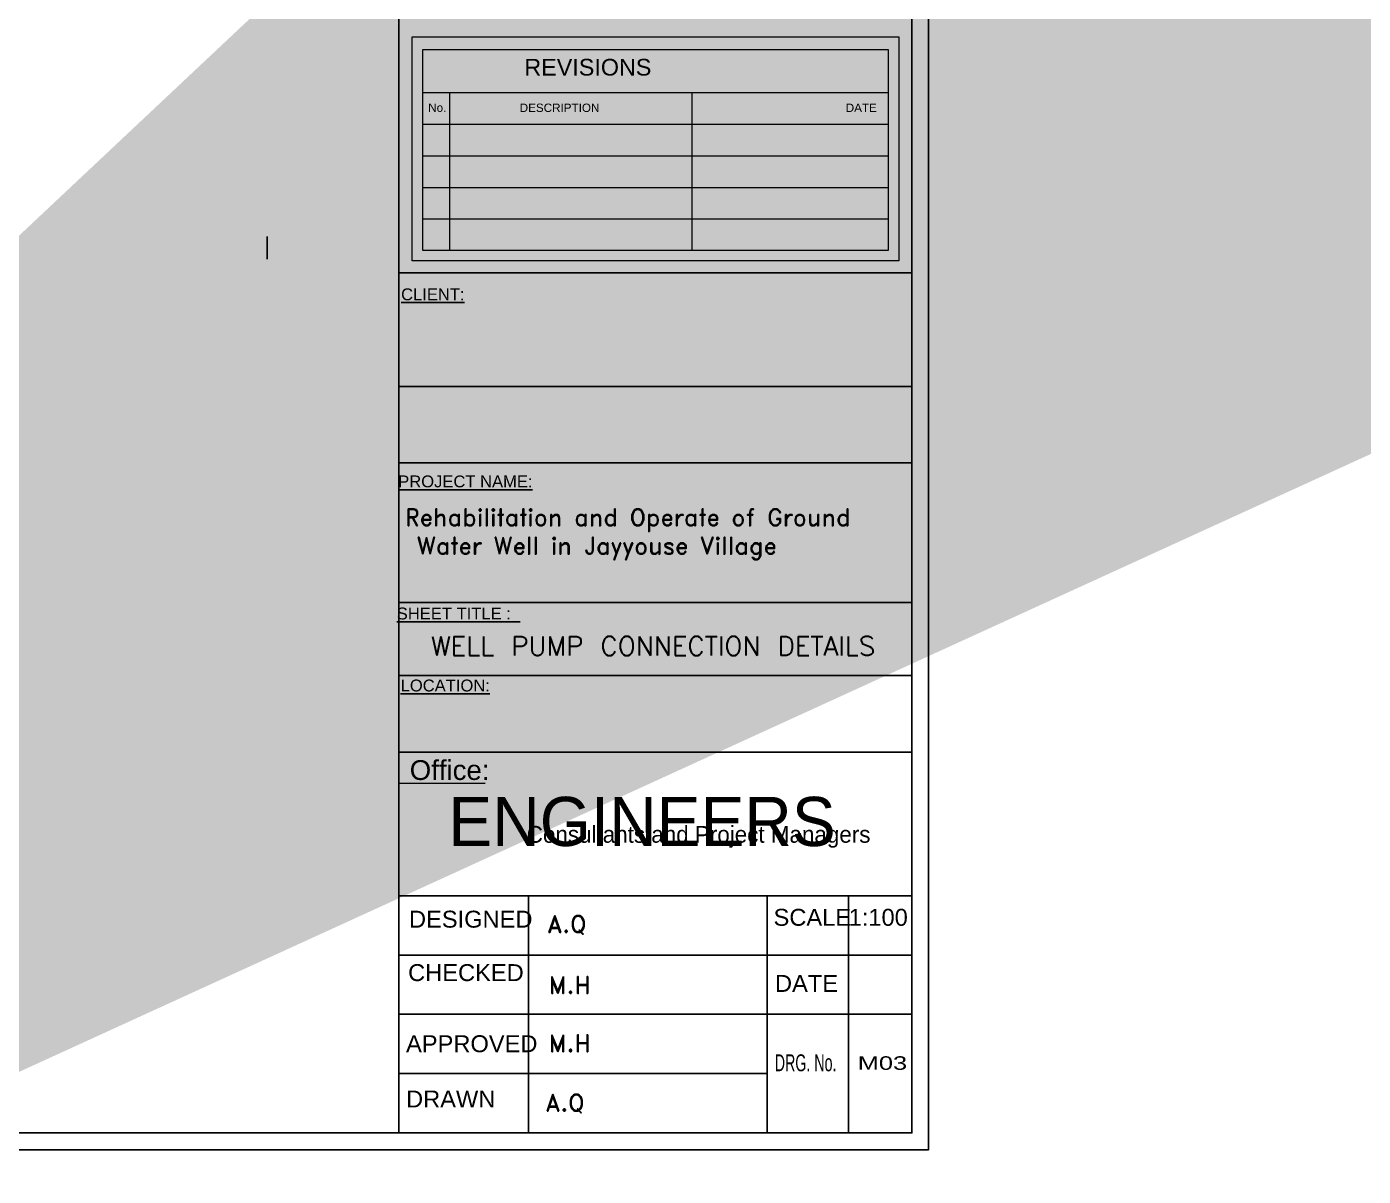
# Model space of a CAD drawing. Header units: inches. Extents: x 191440 to 383551, y 141411 to 284946.
# Drawn here: x 191688.73 to 191712.61, y 141532.5 to 141553.04 of the extents above; entities that cross this region are included whole.
import ezdxf
from ezdxf.enums import TextEntityAlignment as Align

# ---------------------------------------------------------------- set-up
doc = ezdxf.new("R2010")
doc.units = ezdxf.units.IN
doc.header["$MEASUREMENT"] = 0
for name, color, linetype in [('dim-f', 8, 'Continuous'), ('I - Outline', 60, 'Continuous'), ('Sanitary', 6, 'Continuous'), ('VP', 7, 'Continuous')]:
    doc.layers.add(name, color=color, linetype=linetype)
doc.styles.add('5MM', font='simplex.shx', dxfattribs={"height": 1.25})
doc.styles.add('ROMAND10', font='ROMAND.shx', dxfattribs={"height": 0.2})
doc.styles.add('ROMANS', font='romans', dxfattribs={"height": 1})
doc.styles.get("Standard").update_dxf_attribs({"font": 'txt.shx', "height": 0.2})
doc.styles.add('STYLE7', font='swissi.ttf')
doc.dimstyles.new('osama', dxfattribs={"dimtxt": 50, "dimasz": 45, "dimexe": 0.18, "dimexo": 0.0625, "dimgap": 0.2, "dimtad": 0, "dimdec": 0, "dimzin": 0, "dimdsep": 46, "dimtxsty": 'ROMANS', "dimcen": 0, "dimse1": 1, "dimse2": 1, "dimclrd": 3, "dimclre": 3, "dimclrt": 5, "dimadec": 0, "dimazin": 0, "dimtfac": 0.6, "dimtdec": 0, "dimtmove": 2, "dimatfit": 3, "dimfxl": 1, "dimtolj": 1, "dimtzin": 0, "dimarcsym": 0})

# ---------------------------------------------------------------- blocks, each defined once
blk = doc.blocks.new('engineers')
at = {"layer": 'dim-f', "char_height": 1.25, "attachment_point": 1, "style": '5MM'}
for s, width, insert in [('\\pt0.5;{\\fGill Sans MT|b0|i0|c0|p34;\\H1.08x;\\C30;\\c2254834;ENGINEERS\\P\\ptz;   \\P\\H0.92593x;  }', 116.5, (16.033, 18.44)), ('{\\fGill Sans MT|b0|i0|c0|p34;\\H1.08x;\\C152;\\c12285479; \\H0.34074x;Consultants and Project Managers}', 11.50217, (17.683, 17.64))]:
    blk.add_mtext_dynamic_manual_height_columns(s, width=width, gutter_width=6.25, heights=[0], dxfattribs=dict(at, insert=insert))

msp = doc.modelspace()

# ---------------------------------------------------------------- linework, layer by layer
msp.add_lwpolyline([(191704.84572, 141572.47079), (191647.34572, 141572.47079), (191647.34572, 141532.97079), (191704.84572, 141532.97079), (191704.84572, 141572.47079)])
msp.add_lwpolyline([(191704.54572, 141572.17079), (191647.64572, 141572.17079), (191647.64572, 141533.27079), (191704.54572, 141533.27079)], close=True)
at = {"color": 7}
msp.add_lwpolyline([(191693.0301, 141549.28999), (191693.0301, 141548.88999)], dxfattribs=at)
at = {"layer": 'I - Outline', "color": 7}
for p, q in [((191695.38213, 141533.27079), (191695.38273, 141572.17066)), ((191704.54572, 141572.17079), (191704.54572, 141533.27079)), ((191704.55251, 141548.64246), (191695.38165, 141548.64234)), ((191704.53601, 141546.60941), (191695.38304, 141546.60928)), ((191695.38243, 141545.24615), (191704.5534, 141545.24628)), ((191695.38243, 141545.24615), (191704.5534, 141545.24628)), ((191704.5457, 141542.74983), (191695.38225, 141542.74993)), ((191695.382, 141541.44297), (191704.5527, 141541.44309)), ((191704.55288, 141540.07266), (191695.38203, 141540.07253)), ((191695.38214, 141537.50888), (191704.55284, 141537.50901)), ((191697.69762, 141537.50891), (191697.6977, 141533.27079)), ((191701.95885, 141537.50895), (191701.95893, 141533.27079)), ((191703.41613, 141537.50899), (191703.41621, 141533.27079)), ((191695.38215, 141536.4499), (191704.55285, 141536.45002)), ((191695.38217, 141535.39091), (191704.55287, 141535.39104)), ((191695.38218, 141534.33193), (191701.95891, 141534.33206))]:
    msp.add_line(p, q, dxfattribs=at)
at = {"layer": 'I - Outline', "color": 8, "lineweight": 0}
for p, q in [((191695.62104, 141552.86048), (191704.31296, 141552.8606)), ((191695.62112, 141548.85605), (191695.62104, 141552.86048)), ((191704.31296, 141552.8606), (191704.31304, 141548.85617)), ((191695.81067, 141552.63646), (191704.12334, 141552.63657)), ((191695.81074, 141549.0401), (191695.81067, 141552.63646)), ((191704.12334, 141552.63657), (191704.12341, 141549.04021)), ((191695.81068, 141551.86557), (191704.12335, 141551.86568)), ((191696.28684, 141551.86557), (191696.28689, 141549.0401)), ((191700.61561, 141551.86566), (191700.61566, 141549.04019)), ((191695.81069, 141551.30047), (191704.12337, 141551.30058)), ((191695.8107, 141550.73538), (191704.12338, 141550.73549)), ((191695.81071, 141550.17028), (191704.12339, 141550.17039)), ((191695.81073, 141549.60519), (191704.1234, 141549.6053)), ((191704.31304, 141548.85617), (191695.62112, 141548.85605)), ((191704.12341, 141549.04021), (191695.81074, 141549.0401))]:
    msp.add_line(p, q, dxfattribs=at)
at = {"layer": 'I - Outline', "color": 4}
msp.add_line((191695.38223, 141539.51388), (191696.92102, 141539.51876), dxfattribs=at)

# ---------------------------------------------------------------- block references
at = {"layer": 'I - Outline', "xscale": 0.6506395646974747, "yscale": 0.6506395646974747, "zscale": 0.6506395646974747, "rotation": 0.0010941101885149}
msp.add_blockref('engineers', (191685.83439, 141527.27817), dxfattribs=at)

# ---------------------------------------------------------------- texts
at = {"layer": 'I - Outline', "color": 4, "style": 'STYLE7'}
for s, height, p in [('REVISIONS', 0.298334, (191697.62273, 141552.16886)), ('No.', 0.149167, (191695.9049, 141551.52012)), ('DESCRIPTION', 0.149167, (191697.53957, 141551.51823)), ('DATE', 0.149167, (191703.36448, 141551.51844)), ('Office:', 0.352995, (191695.57453, 141539.57887)), ('DESIGNED', 0.302446, (191695.56167, 141536.93928)), ('SCALE', 0.302446, (191702.07475, 141536.97233)), ('1:100', 0.302446, (191703.41613, 141536.97233)), ('CHECKED', 0.302446, (191695.54592, 141535.98394)), ('DATE', 0.302446, (191702.10037, 141535.7908)), ('APPROVED', 0.302446, (191695.50906, 141534.71316)), ('DRAWN', 0.302446, (191695.50906, 141533.72478))]:
    msp.add_text(s, height=height, rotation=0.001094, dxfattribs=at).set_placement(p)
for s, height, p in [('%%UCLIENT:', 0.211797, (191695.98716, 141548.15281)), ('%%UPROJECT NAME:', 0.2117967, (191696.56912, 141544.80883)), ('%%USHEET TITLE :  ', 0.2117967, (191696.44455, 141542.44823)), ('%%ULOCATION:', 0.2117967, (191696.20955, 141541.16117))]:
    msp.add_text(s, height=height, rotation=0.001094, dxfattribs=at).set_placement(p, align=Align.CENTER)
for s, height, width, p, p2 in [('DRG. No.', 0.302446, 0.621053, (191702.09582, 141534.37204), (191703.19873, 141534.37206)), ('M03', 0.241957, 1.351658, (191703.57867, 141534.3979), (191704.461, 141534.39792))]:
    msp.add_text(s, height=height, rotation=0.001094, dxfattribs=dict(at, width=width)).set_placement(p, p2, align=Align.FIT)
at = {"layer": 'VP', "attachment_point": 1, "style": 'ROMAND10'}
for s, insert, char_height, width in [('Rehabilitation and Operate of Ground\\P Water Well in Jayyouse Village', (191695.49309, 141544.42548), 0.3049873, 17.6130163), ('A.Q', (191698.03623, 141537.15725), 0.304987, 0.7472189), ('M.H\\P', (191698.0623, 141536.06546), 0.304987, 0.7472189), ('M.H\\P', (191698.0623, 141535.02564), 0.304987, 0.7472189), ('A.Q', (191698.00201, 141533.96319), 0.304987, 0.7472189)]:
    msp.add_mtext(s, dxfattribs=dict(at, insert=insert, char_height=char_height, width=width))
at = {"layer": 'VP', "attachment_point": 8}
for s, insert, char_height in [(' \\PWELL PUMP CONNECTION DETAILS', (191699.92254, 141541.80219), 0.342), ('\\P ', (191916.24086, 141534.11097), 0.4)]:
    msp.add_mtext_dynamic_manual_height_columns(s, width=506.4403967, gutter_width=1, heights=[0], dxfattribs=dict(at, insert=insert, char_height=char_height))

# ---------------------------------------------------------------- leaders
at = {"layer": 'Sanitary', "ltscale": 0.5}
msp.add_leader([(191657.66913, 141520.21779), (191658.11744, 141520.51917), (191658.57954, 141520.46732)], dimstyle='osama', override={"dimasz": 100, "dimgap": 0.09}, dxfattribs=at)

doc.saveas('drawing.dxf')
